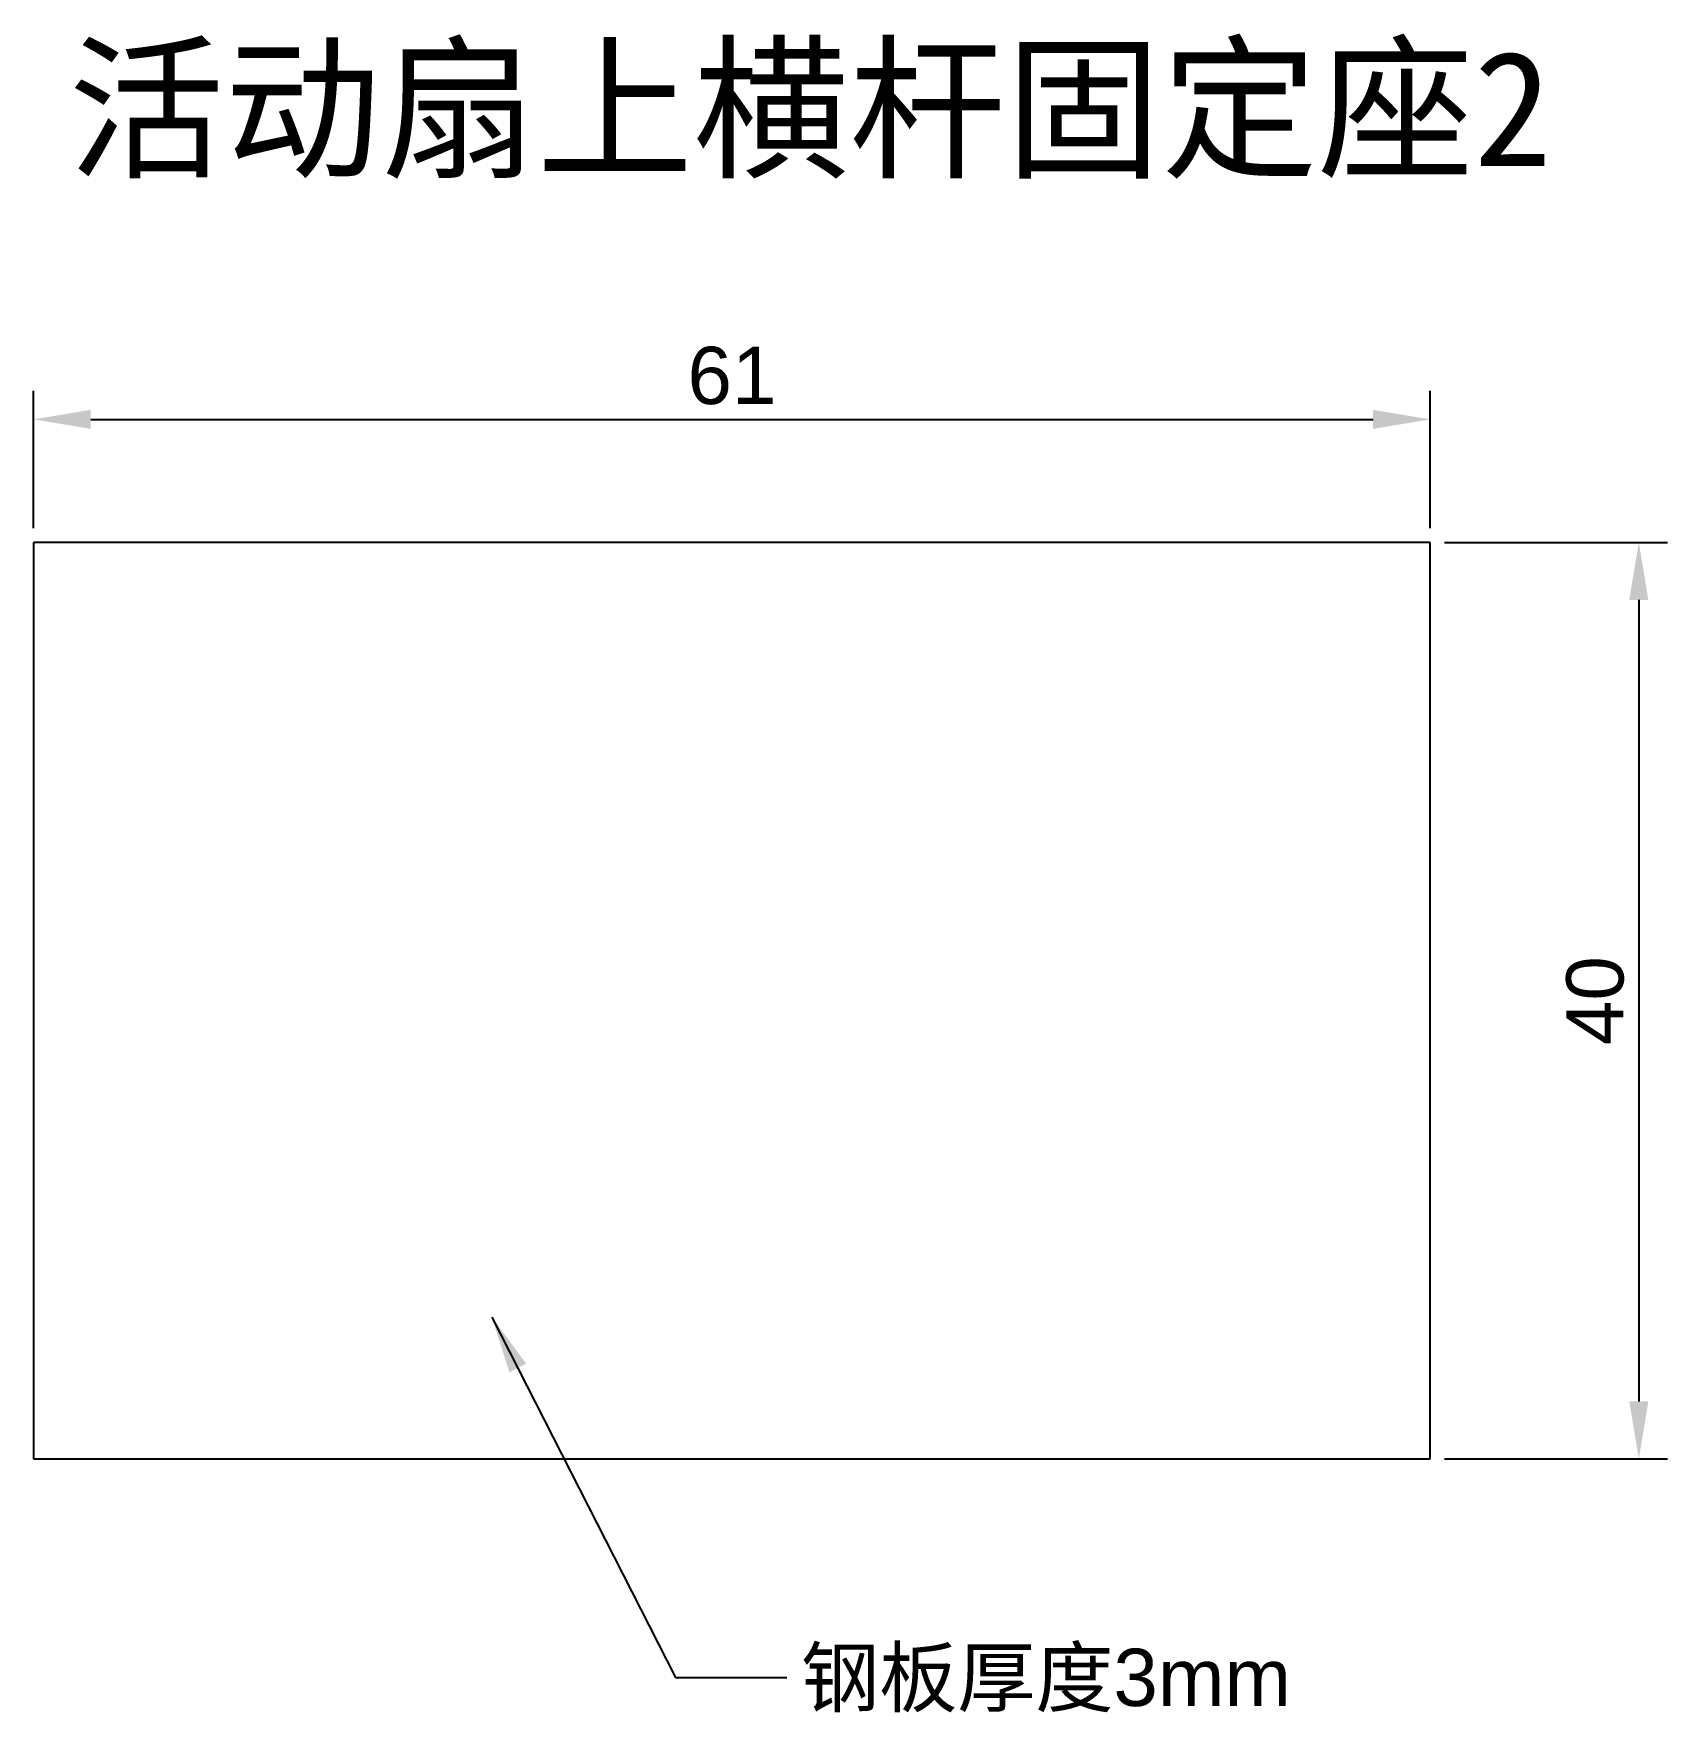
# Model space of a CAD drawing. Header units: millimetres. Extents: x 0 to 71.4, y -11.1 to 62.2.
import ezdxf

# ---------------------------------------------------------------- set-up
doc = ezdxf.new("R2010")
doc.units = ezdxf.units.MM
doc.styles.get("Standard").update_dxf_attribs({"font": 'arial.ttf'})
doc.dimstyles.new('ISO-25', dxfattribs={"dimtxt": 2.5, "dimasz": 2.5, "dimexe": 1.25, "dimexo": 0.625, "dimtad": 1, "dimtxsty": 'Standard', "dimcen": 2.5, "dimadec": 0, "dimazin": 0, "dimtfac": 1, "dimtmove": 0, "dimatfit": 3, "dimfxl": 1, "dimarcsym": 0})

# ---------------------------------------------------------------- blocks, each defined once
blk = doc.blocks.new('*D7')
at = {"color": 0, "lineweight": -2, "transparency": 16777216}
for p, q in [((0, 40.625), (0, 46.63)), ((61, 40.625), (61, 46.63)), ((2.5, 45.38), (58.5, 45.38))]:
    blk.add_line(p, q, dxfattribs=at)
at = {"color": 0, "transparency": 16777216}
for points in [[(2.5, 45.796), (2.5, 44.963), (0, 45.38)], [(58.5, 45.796), (58.5, 44.963), (61, 45.38)]]:
    blk.add_solid(points, dxfattribs=at)
at = {"layer": 'Defpoints', "color": 0, "transparency": 16777216}
for p in [(61, 45.38), (0, 40), (61, 40)]:
    blk.add_point(p, dxfattribs=at)
at = {"color": 0, "transparency": 16777216, "insert": (30.5, 47.281), "char_height": 2.5, "attachment_point": 5}
blk.add_mtext('61', dxfattribs=at)
blk = doc.blocks.new('*D8')
at = {"color": 0, "lineweight": -2, "transparency": 16777216}
for p, q in [((61.625, 40), (71.355, 40)), ((70.105, 37.5), (70.105, 2.5)), ((61.625, 0), (71.355, 0))]:
    blk.add_line(p, q, dxfattribs=at)
at = {"color": 0, "transparency": 16777216}
for points in [[(69.688, 37.5), (70.522, 37.5), (70.105, 40)], [(69.688, 2.5), (70.522, 2.5), (70.105, 0)]]:
    blk.add_solid(points, dxfattribs=at)
at = {"layer": 'Defpoints', "color": 0, "transparency": 16777216}
for p in [(61, 40), (61, 0), (70.105, 0)]:
    blk.add_point(p, dxfattribs=at)
at = {"color": 0, "transparency": 16777216, "insert": (68.204, 20), "char_height": 2.5, "attachment_point": 5, "rotation": 90}
blk.add_mtext('40', dxfattribs=at)

msp = doc.modelspace()

# ---------------------------------------------------------------- linework, layer by layer
at = {"color": 0}
for p, q in [((61, 40), (0, 40)), ((0, 40), (0, 0)), ((61, 0), (61, 40)), ((0, 0), (61, 0))]:
    msp.add_line(p, q, dxfattribs=at)

# ---------------------------------------------------------------- texts
at = {"color": 2, "insert": (1.519, 61.448), "char_height": 5, "width": 94.77702, "attachment_point": 1}
msp.add_mtext('{\\fSimSun|b0|i0|c134|p2;活动扇上横杆固定座2}', dxfattribs=at)
at = {"color": 3, "insert": (33.519, -8.298), "char_height": 2.5, "width": 53.95624, "attachment_point": 1}
msp.add_mtext('{\\fSimSun|b0|i0|c134|p2;钢板厚度}3mm', dxfattribs=at)

# ---------------------------------------------------------------- dimensions: what is measured, and where the dimension line sits
at = {"color": 3}
dim = msp.add_linear_dim(base=(61, 45.38), p1=(0, 40), p2=(61, 40), dimstyle='ISO-25', dxfattribs=at)
dim.commit()
dim.dimension.update_dxf_attribs({"geometry": '*D7', "text_midpoint": (30.5, 47.281)})
dim = msp.add_linear_dim(base=(70.105, 0), p1=(61, 40), p2=(61, 0), angle=90, dimstyle='ISO-25', dxfattribs=at)
dim.commit()
dim.dimension.update_dxf_attribs({"geometry": '*D8', "text_midpoint": (68.204, 20)})

# ---------------------------------------------------------------- leaders
at = {"color": 3, "annotation_type": 0, "has_hookline": 1, "hookline_direction": 0, "text_width": 21.726}
msp.add_leader([(20.013, 6.187), (28.028, -9.548), (32.894, -9.548)], dimstyle='ISO-25', override={"dimgap": 0.625, "dimtad": 0}, dxfattribs=at)

doc.saveas('drawing.dxf')
